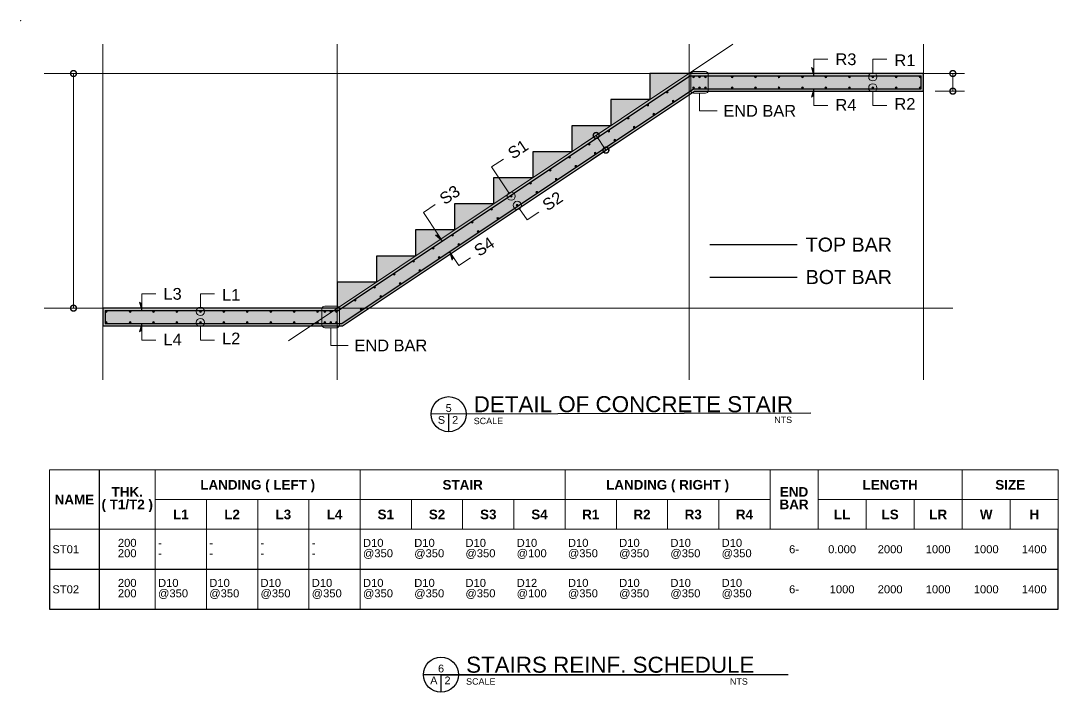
# Model space of a CAD drawing. Header units: inches. Extents: x -1 to 315328, y 6829 to 107833.
# Drawn here: x 171312 to 203712, y 64500 to 85458 of the extents above; entities that cross this region are included whole.
import ezdxf
from ezdxf.enums import TextEntityAlignment as Align
from ezdxf.lldxf.tags import DXFTag

# ---------------------------------------------------------------- set-up
doc = ezdxf.new("R2010")
doc.units = ezdxf.units.IN
doc.header["$MEASUREMENT"] = 0
for name, color, linetype in [('Bar.Bottom', 2, 'HIDDEN'), ('Bar.Top', 2, 'Continuous'), ('Hatch', 252, 'Continuous'), ('TEXTS', 2, 'Continuous')]:
    doc.layers.add(name, color=color, linetype=linetype)
for name, color, linetype, lineweight in [('Center', 1, 'DASHDOTDOT0', 0), ('Legend', 7, 'Continuous', 0), ('Stair', 3, 'Continuous', 0), ('Table(Etc)', 8, 'Continuous', 0), ('Table(Main)', 2, 'Continuous', 0), ('Table(Sub)', 7, 'Continuous', 0), ('TableText(Body)', 7, 'Continuous', 0), ('TableText(Head)', 6, 'Continuous', 0), ('TableText(RowHead)', 9, 'Continuous', 0), ('Text', 9, 'Continuous', 0)]:
    doc.layers.add(name, color=color, linetype=linetype, lineweight=lineweight)
doc.styles.add('Arial', font='arial.ttf', dxfattribs={"height": 250})
doc.styles.add('Cell Body', font='arial.ttf')
doc.styles.add('Cell Head', font='arial.ttf')
doc.styles.add('DimText', font='arial.ttf')
doc.styles.get("Standard").update_dxf_attribs({"font": 'arial.ttf'})
doc.styles.add('Table Head', font='arialbd.ttf')
tags = doc.linetypes.add('DASHDOTDOT0', pattern=[1, 0.3, -0.23, 0, -0.24, 0, -0.23]).pattern_tags.tags
tags[14:15] = [DXFTag(74, 4), DXFTag(75, 0), DXFTag(340, '0'), DXFTag(46, 0.0), DXFTag(50, 0.0), DXFTag(44, 0.0), DXFTag(45, 0.0)]
tags[12:13] = [DXFTag(74, 4), DXFTag(75, 0), DXFTag(340, '0'), DXFTag(46, 0.0), DXFTag(50, 0.0), DXFTag(44, 0.0), DXFTag(45, 0.0)]
tags[10:11] = [DXFTag(74, 4), DXFTag(75, 0), DXFTag(340, '0'), DXFTag(46, 0.0), DXFTag(50, 0.0), DXFTag(44, 0.0), DXFTag(45, 0.0)]
tags[8:9] = [DXFTag(74, 4), DXFTag(75, 0), DXFTag(340, '0'), DXFTag(46, 0.0), DXFTag(50, 0.0), DXFTag(44, 0.0), DXFTag(45, 0.0)]
tags[6:7] = [DXFTag(74, 4), DXFTag(75, 0), DXFTag(340, '0'), DXFTag(46, 0.0), DXFTag(50, 0.0), DXFTag(44, 0.0), DXFTag(45, 0.0)]
tags[4:5] = [DXFTag(74, 4), DXFTag(75, 0), DXFTag(340, '0'), DXFTag(46, 0.0), DXFTag(50, 0.0), DXFTag(44, 0.0), DXFTag(45, 0.0)]
tags = doc.linetypes.add('HIDDEN', pattern=[0.375, 0.25, -0.125]).pattern_tags.tags
tags[6:7] = [DXFTag(74, 4), DXFTag(75, 0), DXFTag(340, '0'), DXFTag(46, 0.0), DXFTag(50, 0.0), DXFTag(44, 0.0), DXFTag(45, 0.0)]
tags[4:5] = [DXFTag(74, 4), DXFTag(75, 0), DXFTag(340, '0'), DXFTag(46, 0.0), DXFTag(50, 0.0), DXFTag(44, 0.0), DXFTag(45, 0.0)]
doc.dimstyles.new('Dim', dxfattribs={"dimscale": 60, "dimtxt": 1, "dimasz": 1, "dimexe": 0.5, "dimexo": 1, "dimgap": 0.25, "dimtad": 1, "dimtoh": 1, "dimdec": 0, "dimdsep": 46, "dimtxsty": 'DimText', "dimblk": 'DOTSMALL', "dimcen": 0.09, "dimclrt": 7, "dimadec": 0, "dimazin": 0, "dimtfac": 1, "dimtdec": 4, "dimtofl": 0, "dimtmove": 2, "dimatfit": 3, "dimfxl": 1, "dimtolj": 1, "dimtzin": 0, "dimarcsym": 0})

# ---------------------------------------------------------------- blocks, each defined once
blk = doc.blocks.new('ANONYM_U24')
blk.add_lwpolyline([(0, 35), (0, 300), (120, 300)])
blk.add_circle((0, 0), 35)
at = {"style": 'Arial'}
blk.add_attdef('NOTE', text='', height=300, dxfattribs=at).set_placement((184.9, 300), align=Align.MIDDLE_LEFT)
blk = doc.blocks.new('ANONYM_U30')
blk.add_hatch(color=256).paths.add_polyline_path([(0, 0), (0, -60), (-20.8, -72)])
for points in [[(0, 0), (0, -60), (-20.8, -72)], [(0, 0), (0, -60), (-20.8, -72), (-20.8, -72)]]:
    blk.add_lwpolyline(points, close=True)
blk.add_lwpolyline([(0, -60), (0, -142), (120, -142)])
at = {"style": 'Arial'}
blk.add_attdef('NOTE', text='', height=300, dxfattribs=at).set_placement((184.9, -134.7), align=Align.MIDDLE_LEFT)
blk = doc.blocks.new('ANONYM_U21')
h = blk.add_hatch(color=252)
edge = h.paths.add_edge_path()
edge.add_arc((0, 8), 8, 0, 360)
blk.add_circle((0, 8), 8)
blk = doc.blocks.new('ANONYM_U31')
blk.add_hatch(color=256).paths.add_polyline_path([(0, 0), (0, -60), (-20.8, -72)])
for points in [[(0, 0), (0, -60), (-20.8, -72)], [(0, 0), (0, -60), (-20.8, -72), (-20.8, -72)]]:
    blk.add_lwpolyline(points, close=True)
blk.add_lwpolyline([(0, -60), (0, -142), (120, -142)])
at = {"style": 'Arial'}
blk.add_attdef('NOTE', text='', height=300, dxfattribs=at).set_placement((184.9, -134.7), align=Align.MIDDLE_LEFT)
blk = doc.blocks.new('ANONYM_U36')
blk.add_lwpolyline([(0, -35), (0, -150), (120, -150)])
blk.add_circle((0, 0), 35)
at = {"style": 'Arial'}
blk.add_attdef('NOTE', text='', height=300, dxfattribs=at).set_placement((184.9, -142.7), align=Align.MIDDLE_LEFT)
blk = doc.blocks.new('ANONYM_U29')
blk.add_hatch(color=256).paths.add_polyline_path([(0, 0), (0, 60), (-20.8, 72)])
blk.add_lwpolyline([(0, 60), (0, 142), (120, 142)])
for points in [[(0, 0), (0, 60), (-20.8, 72)], [(0, 0), (0, 60), (-20.8, 72), (-20.8, 72)]]:
    blk.add_lwpolyline(points, close=True)
at = {"style": 'Arial'}
blk.add_attdef('NOTE', text='', height=300, dxfattribs=at).set_placement((184.9, 142), align=Align.MIDDLE_LEFT)
blk = doc.blocks.new('ANONYM_U26')
blk.add_hatch(color=256).paths.add_polyline_path([(0, 0), (0, 60), (-20.8, 72)])
blk.add_lwpolyline([(0, 60), (0, 142), (120, 142)])
for points in [[(0, 0), (0, 60), (-20.8, 72)], [(0, 0), (0, 60), (-20.8, 72), (-20.8, 72)]]:
    blk.add_lwpolyline(points, close=True)
at = {"style": 'Arial'}
blk.add_attdef('NOTE', text='', height=300, dxfattribs=at).set_placement((184.9, 142), align=Align.MIDDLE_LEFT)
blk = doc.blocks.new('ANONYM_U22')
h = blk.add_hatch(color=252)
edge = h.paths.add_edge_path()
edge.add_arc((0, -8), 8, 0, 360)
blk.add_circle((0, -8), 8)
blk = doc.blocks.new('ANONYM_U20')
for p, q in [((-50, 92.5), (50, 92.5)), ((-75, -67.5), (-75, 67.5)), ((75, -67.5), (75, 67.5)), ((-50, -92.5), (50, -92.5))]:
    blk.add_line(p, q)
blk.add_lwpolyline([(0, -92.5), (0, -242.5), (150, -242.5)])
for centre, start, end in [((-50, 67.5), 90, 180), ((50, 67.5), 0, 90), ((-50, -67.5), 180, 270), ((50, -67.5), 270, 0)]:
    blk.add_arc(centre, 25, start, end)
at = {"style": 'Arial'}
blk.add_attdef('NOTE', text='', height=300, dxfattribs=at).set_placement((203, -229.1), align=Align.MIDDLE_LEFT)
blk = doc.blocks.new('ANONYM_U37')
blk.add_lwpolyline([(0, 35), (0, 150), (120, 150)])
blk.add_circle((0, 0), 35)
at = {"style": 'Arial'}
blk.add_attdef('NOTE', text='', height=300, dxfattribs=at).set_placement((184.9, 150), align=Align.MIDDLE_LEFT)
blk = doc.blocks.new('ANONYM_U23')
h = blk.add_hatch(color=252)
edge = h.paths.add_edge_path()
edge.add_arc((8, 8), 8, 0, 360)
blk.add_circle((8, 8), 8)
blk = doc.blocks.new('ANONYM_U16')
h = blk.add_hatch(color=252)
edge = h.paths.add_edge_path()
edge.add_arc((8, -8), 8, 0, 360)
blk.add_circle((8, -8), 8)
blk = doc.blocks.new('ANONYM_U17')
h = blk.add_hatch(color=252)
edge = h.paths.add_edge_path()
edge.add_arc((-8, 8), 8, 0, 360)
blk.add_circle((-8, 8), 8)
blk = doc.blocks.new('ANONYM_U18')
h = blk.add_hatch(color=252)
edge = h.paths.add_edge_path()
edge.add_arc((-8, -8), 8, 0, 360)
blk.add_circle((-8, -8), 8)
blk = doc.blocks.new('ANONYM_U28')
blk.add_hatch(color=256).paths.add_polyline_path([(0, 0), (0, 60), (-20.8, 72)])
blk.add_lwpolyline([(0, 60), (0, 292), (120, 292)])
for points in [[(0, 0), (0, 60), (-20.8, 72)], [(0, 0), (0, 60), (-20.8, 72), (-20.8, 72)]]:
    blk.add_lwpolyline(points, close=True)
at = {"style": 'Arial'}
blk.add_attdef('NOTE', text='', height=300, dxfattribs=at).set_placement((184.9, 292), align=Align.MIDDLE_LEFT)
blk = doc.blocks.new('ANONYM_U27')
blk.add_hatch(color=256).paths.add_polyline_path([(0, 0), (0, -60), (-20.8, -72)])
for points in [[(0, 0), (0, -60), (-20.8, -72)], [(0, 0), (0, -60), (-20.8, -72), (-20.8, -72)]]:
    blk.add_lwpolyline(points, close=True)
blk.add_lwpolyline([(0, -60), (0, -142), (120, -142)])
at = {"style": 'Arial'}
blk.add_attdef('NOTE', text='', height=300, dxfattribs=at).set_placement((184.9, -134.7), align=Align.MIDDLE_LEFT)
blk = doc.blocks.new('_DotSmall')
at = {"color": 0, "linetype": 'ByBlock', "const_width": 0.5}
blk.add_lwpolyline([(-0.0625, 0, 1), (0.0625, 0, 1)], format="xyb", close=True, dxfattribs=at)
blk = doc.blocks.new('*D432')
at = {"layer": 'Defpoints', "color": 0, "transparency": 16777216}
for p in [(64303.4, 71499.9), (64553.4, 71499.9), (64303.4, 71349.9)]:
    blk.add_point(p, dxfattribs=at)
at = {"layer": 'Text', "color": 0, "lineweight": -2, "transparency": 16777216}
for p, q in [((64403.4, 71499.9), (64653.4, 71499.9)), ((64553.4, 71349.9), (64553.4, 71499.9)), ((64403.4, 71349.9), (64653.4, 71349.9))]:
    blk.add_line(p, q, dxfattribs=at)
at = {"layer": 'Text', "color": 0, "lineweight": -2, "transparency": 16777216, "xscale": 100, "yscale": 100, "zscale": 100}
for p, rotation in [((64553.4, 71499.9), 90), ((64553.4, 71349.9), 270)]:
    blk.add_blockref('_DotSmall', p, dxfattribs=dict(at, rotation=rotation))
at = {"layer": 'Text', "color": 0, "transparency": 16777216, "insert": (64478.2, 71224.6), "char_height": 1, "width": 134.943, "attachment_point": 5}
blk.add_mtext('\\A1;T1', dxfattribs=at)
blk = doc.blocks.new('*D433')
at = {"layer": 'Defpoints', "color": 0, "transparency": 16777216}
for p in [(61511.4, 70971.9), (61303.4, 70833.2), (61386.6, 70708.4)]:
    blk.add_point(p, dxfattribs=at)
at = {"layer": 'Text', "color": 0, "lineweight": -2, "transparency": 16777216}
for p, q in [((61386.6, 70888.7), (61594.6, 71027.4)), ((61469.8, 70763.9), (61677.8, 70902.6)), ((61594.6, 70847.1), (61511.4, 70971.9))]:
    blk.add_line(p, q, dxfattribs=at)
at = {"layer": 'Text', "color": 0, "lineweight": -2, "transparency": 16777216, "xscale": 100, "yscale": 100, "zscale": 100}
for p, rotation in [((61511.4, 70971.9), 123.6900675259798), ((61594.6, 70847.1), 303.6900675259798)]:
    blk.add_blockref('_DotSmall', p, dxfattribs=dict(at, rotation=rotation))
at = {"layer": 'Text', "color": 0, "transparency": 16777216, "insert": (61729.4, 70782), "char_height": 1, "width": 152.783, "attachment_point": 5}
blk.add_mtext('\\A1;T2', dxfattribs=at)
blk = doc.blocks.new('*D434')
at = {"layer": 'Defpoints', "color": 0, "transparency": 16777216}
for p in [(57303.4, 71499.9), (57053.4, 69499.9), (57303.4, 69499.9)]:
    blk.add_point(p, dxfattribs=at)
at = {"layer": 'Text', "color": 0, "lineweight": -2, "transparency": 16777216}
for p, q in [((57203.4, 71499.9), (56953.4, 71499.9)), ((57053.4, 71499.9), (57053.4, 69499.9)), ((57203.4, 69499.9), (56953.4, 69499.9))]:
    blk.add_line(p, q, dxfattribs=at)
at = {"layer": 'Text', "color": 0, "lineweight": -2, "transparency": 16777216, "xscale": 100, "yscale": 100, "zscale": 100}
for p, rotation in [((57053.4, 71499.9), 90), ((57053.4, 69499.9), 270)]:
    blk.add_blockref('_DotSmall', p, dxfattribs=dict(at, rotation=rotation))
at = {"layer": 'Text', "color": 0, "transparency": 16777216, "insert": (57027.9, 70499.9), "char_height": 1, "width": 77.197, "attachment_point": 5, "rotation": 90}
blk.add_mtext('\\A1;H', dxfattribs=at)
blk = doc.blocks.new('RC Stair(L)', base_point=(56603.4, 71949.9))
at = {"layer": 'Hatch'}
h = blk.add_hatch(dxfattribs=at)
h.set_pattern_fill('AR-CONC', color=256, scale=20, style=0, pattern_type=2)
h.set_pattern_definition([(50, (0, 0), (143.45204, -12.55043), [15, -165]), (355, (0, 0), (-27.75027, 150.43843), [12, -132]), (100.4514, (11.95, -1.05), (115.70188, 137.8879), [12.74804, -140.22842]), (46.1842, (0, 40), (213.4482, -33.1038), [22.5, -247.5]), (96.6356, (17.79, 37.24), (186.93254, 194.82357), [19.12206, -210.3426]), (351.1842, (0, 40), (186.9324, 194.8237), [18, -198]), (21, (20, 30), (119.38141, -80.52378), [15, -165]), (326, (20, 30), (48.66307, 145.03), [12, -132]), (71.4514, (29.95, 23.29), (168.04453, 64.5061), [12.74804, -140.22842]), (37.5, (0, 0), (2.43197, 66.57877), [0, -130.4, 0, -134, 0, -132.5]), (7.5, (0, 0), (52.61391, 78.88234), [0, -76.4, 0, -127.4, 0, -50.5]), (327.5, (-44.6, 0), (106.764487, -4.510974), [0, -50, 0, -156, 0, -207]), (317.5, (-64.6, 0), (116.63723, 20.021), [0, -65, 0, -103.6, 0, -147])])
h.paths.add_polyline_path([(57303.4, 69349.9), (59348.8, 69349.9), (62348.8, 71349.9), (64303.4, 71349.9), (64303.4, 71499.9), (61970, 71499.9), (61970, 71277.7), (61636.7, 71277.7), (61636.7, 71055.5), (61303.4, 71055.5), (61303.4, 70833.2), (60970, 70833.2), (60970, 70611), (60636.7, 70611), (60636.7, 70388.8), (60303.4, 70388.8), (60303.4, 70166.6), (59970, 70166.6), (59970, 69944.3), (59636.7, 69944.3), (59636.7, 69722.1), (59303.4, 69722.1), (59303.4, 69499.9), (57303.4, 69499.9)])
blk.add_point((56603.4, 71949.9))
at = {"layer": 'Bar.Bottom'}
blk.add_line((62480.6, 69765.4), (63224.7, 69765.4), dxfattribs=at)
at = {"layer": 'Bar.Top'}
for p, q in [((59309.4, 69479.9), (62309.4, 71479.9)), ((62309.4, 71479.9), (64283.4, 71479.9)), ((64283.4, 71369.9), (64283.4, 71479.9)), ((59342.7, 69369.9), (62342.7, 71369.9)), ((62342.7, 71369.9), (64283.4, 71369.9)), ((62480.6, 70041.4), (63224.7, 70041.4)), ((57323.4, 69479.9), (59309.4, 69479.9)), ((57323.4, 69479.9), (57323.4, 69369.9)), ((57323.4, 69369.9), (59342.7, 69369.9))]:
    blk.add_line(p, q, dxfattribs=at)
at = {"layer": 'Center'}
for p, q in [((57303.4, 68889), (57303.4, 71749.9)), ((58887.3, 69222.6), (62678.4, 71749.9)), ((59303.4, 68889), (59303.4, 71749.9)), ((62303.4, 68889), (62303.4, 71749.9)), ((64303.4, 68889), (64303.4, 71749.9)), ((56803.4, 71499.9), (64553.4, 71499.9)), ((56803.4, 69499.9), (64553.4, 69499.9))]:
    blk.add_line(p, q, dxfattribs=at)
at = {"layer": 'Hatch'}
blk.add_lwpolyline([(57303.4, 69349.9), (59348.8, 69349.9), (62348.8, 71349.9), (64303.4, 71349.9), (64303.4, 71499.9), (61970, 71499.9), (61970, 71277.7), (61636.7, 71277.7), (61636.7, 71055.5), (61303.4, 71055.5), (61303.4, 70833.2), (60970, 70833.2), (60970, 70611), (60636.7, 70611), (60636.7, 70388.8), (60303.4, 70388.8), (60303.4, 70166.6), (59970, 70166.6), (59970, 69944.3), (59636.7, 69944.3), (59636.7, 69722.1), (59303.4, 69722.1), (59303.4, 69499.9), (57303.4, 69499.9)], close=True, dxfattribs=at)
at = {"layer": 'Stair'}
for p, q in [((62303.4, 71499.9), (64303.4, 71499.9)), ((64303.4, 71349.9), (64303.4, 71499.9)), ((59348.8, 69349.9), (62348.8, 71349.9)), ((62348.8, 71349.9), (64303.4, 71349.9)), ((57303.4, 69499.9), (59303.4, 69499.9)), ((57303.4, 69499.9), (57303.4, 69349.9)), ((57303.4, 69349.9), (59348.8, 69349.9))]:
    blk.add_line(p, q, dxfattribs=at)
blk.add_lwpolyline([(59303.4, 69499.9), (59303.4, 69722.1), (59636.7, 69722.1), (59636.7, 69944.3), (59970, 69944.3), (59970, 70166.6), (60303.4, 70166.6), (60303.4, 70388.8), (60636.7, 70388.8), (60636.7, 70611), (60970, 70611), (60970, 70833.2), (61303.4, 70833.2), (61303.4, 71055.5), (61636.7, 71055.5), (61636.7, 71277.7), (61970, 71277.7), (61970, 71499.9), (62303.4, 71499.9)], dxfattribs=at)
at = {"layer": 'Text'}
ref = blk.add_blockref('ANONYM_U26', (63367.8, 71479.9), dxfattribs=at)
ref.add_attrib('NOTE', 'R3', dxfattribs={"layer": '0', "height": 100, "style": 'Arial'}).set_placement((63552.7, 71621.9), align=Align.MIDDLE_LEFT)
ref = blk.add_blockref('ANONYM_U37', (63870.8, 71471.9), dxfattribs=at)
ref.add_attrib('NOTE', 'R1', dxfattribs={"layer": '0', "height": 100, "style": 'Arial'}).set_placement((64055.7, 71612.9), align=Align.MIDDLE_LEFT)
ref = blk.add_blockref('ANONYM_U20', (62392.7, 71424.9), dxfattribs=at)
ref.add_attrib('NOTE', 'END BAR', dxfattribs={"layer": '0', "height": 100, "style": 'Arial'}).set_placement((62595.8, 71182.2), align=Align.MIDDLE_LEFT)
for name, p in [('ANONYM_U22', (62342.7, 71479.9)), ('ANONYM_U22', (62392.7, 71479.9)), ('ANONYM_U22', (62442.7, 71479.9)), ('ANONYM_U22', (62670.9, 71479.9)), ('ANONYM_U22', (62870.9, 71479.9)), ('ANONYM_U22', (63070.9, 71479.9)), ('ANONYM_U22', (63270.9, 71479.9)), ('ANONYM_U22', (63470.9, 71479.9)), ('ANONYM_U22', (63670.9, 71479.9)), ('ANONYM_U22', (63870.9, 71479.9)), ('ANONYM_U22', (64070.9, 71479.9)), ('ANONYM_U18', (64283.4, 71479.9)), ('ANONYM_U21', (62342.7, 71369.9)), ('ANONYM_U21', (62392.7, 71369.9)), ('ANONYM_U21', (62442.7, 71369.9)), ('ANONYM_U21', (62670.9, 71369.9)), ('ANONYM_U21', (62870.9, 71369.9)), ('ANONYM_U21', (63070.9, 71369.9)), ('ANONYM_U21', (63270.9, 71369.9)), ('ANONYM_U21', (63470.9, 71369.9)), ('ANONYM_U21', (63670.9, 71369.9)), ('ANONYM_U21', (63870.9, 71369.9)), ('ANONYM_U21', (64070.9, 71369.9)), ('ANONYM_U17', (64283.4, 71369.9)), ('ANONYM_U16', (57323.4, 69479.9)), ('ANONYM_U22', (57535.9, 69479.9)), ('ANONYM_U22', (57735.9, 69479.9)), ('ANONYM_U22', (57935.9, 69479.9)), ('ANONYM_U22', (58135.9, 69479.9)), ('ANONYM_U22', (58335.9, 69479.9)), ('ANONYM_U22', (58535.9, 69479.9)), ('ANONYM_U22', (58735.9, 69479.9)), ('ANONYM_U22', (58935.9, 69479.9)), ('ANONYM_U22', (59135.9, 69479.9)), ('ANONYM_U22', (59196.9, 69479.9)), ('ANONYM_U22', (59246.9, 69479.9)), ('ANONYM_U22', (59296.9, 69479.9)), ('ANONYM_U23', (57323.4, 69369.9)), ('ANONYM_U21', (57535.9, 69369.9)), ('ANONYM_U21', (57735.9, 69369.9)), ('ANONYM_U21', (57935.9, 69369.9)), ('ANONYM_U21', (58135.9, 69369.9)), ('ANONYM_U21', (58335.9, 69369.9)), ('ANONYM_U21', (58535.9, 69369.9)), ('ANONYM_U21', (58735.9, 69369.9)), ('ANONYM_U21', (58935.9, 69369.9)), ('ANONYM_U21', (59135.9, 69369.9)), ('ANONYM_U21', (59196.9, 69369.9)), ('ANONYM_U21', (59246.9, 69369.9)), ('ANONYM_U21', (59296.9, 69369.9))]:
    blk.add_blockref(name, p, dxfattribs=at)
at = {"layer": 'Text', "rotation": 33.69006752597953}
for name, p in [('ANONYM_U22', (62113, 71348.9)), ('ANONYM_U22', (61946.6, 71238)), ('ANONYM_U21', (62174, 71257.4)), ('ANONYM_U21', (62007.6, 71146.5)), ('ANONYM_U22', (61780.2, 71127.1)), ('ANONYM_U22', (61613.8, 71016.1)), ('ANONYM_U21', (61841.2, 71035.5)), ('ANONYM_U22', (61447.4, 70905.2)), ('ANONYM_U21', (61674.8, 70924.6)), ('ANONYM_U22', (61280.9, 70794.2)), ('ANONYM_U21', (61508.4, 70813.7)), ('ANONYM_U21', (61342, 70702.7)), ('ANONYM_U22', (61114.5, 70683.3)), ('ANONYM_U22', (60948.1, 70572.4)), ('ANONYM_U21', (61175.6, 70591.8)), ('ANONYM_U22', (60781.7, 70461.4)), ('ANONYM_U21', (61009.1, 70480.8)), ('ANONYM_U22', (60615.3, 70350.5)), ('ANONYM_U21', (60842.7, 70369.9)), ('ANONYM_U21', (60676.3, 70259)), ('ANONYM_U22', (60448.9, 70239.5)), ('ANONYM_U22', (60282.5, 70128.6)), ('ANONYM_U21', (60509.9, 70148)), ('ANONYM_U22', (60116.1, 70017.7)), ('ANONYM_U21', (60343.5, 70037.1)), ('ANONYM_U22', (59949.7, 69906.7)), ('ANONYM_U21', (60177.1, 69926.1)), ('ANONYM_U21', (60010.7, 69815.2)), ('ANONYM_U22', (59783.3, 69795.8)), ('ANONYM_U22', (59616.8, 69684.8)), ('ANONYM_U21', (59844.3, 69704.3)), ('ANONYM_U22', (59450.4, 69573.9)), ('ANONYM_U21', (59677.9, 69593.3)), ('ANONYM_U21', (59511.4, 69482.4))]:
    blk.add_blockref(name, p, dxfattribs=at)
at = {"layer": 'Text'}
ref = blk.add_blockref('ANONYM_U31', (63367.8, 71369.9), dxfattribs=at)
ref.add_attrib('NOTE', 'R4', dxfattribs={"layer": '0', "height": 100, "style": 'Arial'}).set_placement((63552.7, 71232.4), align=Align.MIDDLE_LEFT)
ref = blk.add_blockref('ANONYM_U36', (63870.8, 71377.9), dxfattribs=at)
ref.add_attrib('NOTE', 'R2', dxfattribs={"layer": '0', "height": 100, "style": 'Arial'}).set_placement((64055.7, 71241.3), align=Align.MIDDLE_LEFT)
ref = blk.add_blockref('ANONYM_U24', (60786.2, 70454.8), dxfattribs=dict(at, rotation=33.69006752597973))
ref.add_attrib('NOTE', 'S1', dxfattribs={"layer": '0', "height": 100, "rotation": 33.69007, "style": 'Arial'}).set_placement((60773.6, 70806.9), align=Align.MIDDLE_LEFT)
ref = blk.add_blockref('ANONYM_U28', (60199.3, 70073.1), dxfattribs=dict(at, rotation=33.69006752597979))
ref.add_attrib('NOTE', 'S3', dxfattribs={"layer": '0', "height": 100, "rotation": 33.69007, "style": 'Arial'}).set_placement((60191.1, 70418.7), align=Align.MIDDLE_LEFT)
ref = blk.add_blockref('ANONYM_U36', (60838.3, 70376.6), dxfattribs=dict(at, rotation=33.69006752597973))
ref.add_attrib('NOTE', 'S2', dxfattribs={"layer": '0', "height": 100, "rotation": 33.69007, "style": 'Arial'}).set_placement((61067.9, 70365.5), align=Align.MIDDLE_LEFT)
ref = blk.add_blockref('ANONYM_U27', (60260.3, 69981.6), dxfattribs=dict(at, rotation=33.69006752597979))
ref.add_attrib('NOTE', 'S4', dxfattribs={"layer": '0', "height": 100, "rotation": 33.69007, "style": 'Arial'}).set_placement((60485.4, 69977.2), align=Align.MIDDLE_LEFT)
ref = blk.add_blockref('ANONYM_U29', (57635.9, 69479.9), dxfattribs=at)
ref.add_attrib('NOTE', 'L3', dxfattribs={"layer": '0', "height": 100, "style": 'Arial'}).set_placement((57820.8, 69621.9), align=Align.MIDDLE_LEFT)
ref = blk.add_blockref('ANONYM_U37', (58135.9, 69471.9), dxfattribs=at)
ref.add_attrib('NOTE', 'L1', dxfattribs={"layer": '0', "height": 100, "style": 'Arial'}).set_placement((58320.8, 69612.9), align=Align.MIDDLE_LEFT)
ref = blk.add_blockref('ANONYM_U20', (59246.9, 69424.9), dxfattribs=at)
ref.add_attrib('NOTE', 'END BAR', dxfattribs={"layer": '0', "height": 100, "style": 'Arial'}).set_placement((59450, 69182.2), align=Align.MIDDLE_LEFT)
ref = blk.add_blockref('ANONYM_U36', (58135.9, 69377.9), dxfattribs=at)
ref.add_attrib('NOTE', 'L2', dxfattribs={"layer": '0', "height": 100, "style": 'Arial'}).set_placement((58320.8, 69241.3), align=Align.MIDDLE_LEFT)
ref = blk.add_blockref('ANONYM_U30', (57635.9, 69369.9), dxfattribs=at)
ref.add_attrib('NOTE', 'L4', dxfattribs={"layer": '0', "height": 100, "style": 'Arial'}).set_placement((57820.8, 69232.4), align=Align.MIDDLE_LEFT)
for s, p in [('TOP BAR', (63298.8, 70041.4)), ('BOT BAR', (63298.8, 69765.4))]:
    blk.add_text(s, height=120, dxfattribs=at).set_placement(p, align=Align.MIDDLE_LEFT)
dim = blk.add_linear_dim(base=(57053.4, 69499.9), p1=(57303.4, 71499.9), p2=(57303.4, 69499.9), angle=270, text='H', dimstyle='Dim', override={"dimscale": 100, "dimtxt": 1, "dimasz": 1, "dimexe": 1, "dimexo": 1, "dimgap": 0.25, "dimtad": 1, "dimtih": 0, "dimdec": 0, "dimlfac": 1, "dimzin": 8, "dimlunit": 2, "dimpost": '', "dimtxsty": 'Standard', "dimblk": 'DotSmall', "dimse1": 0, "dimse2": 0, "dimsd2": 0, "dimclrd": 0, "dimclre": 0, "dimclrt": 0, "dimaunit": 0, "dimadec": 0, "dimazin": 0, "dimtol": 0, "dimtp": 0, "dimtm": 0, "dimtmove": 2}, dxfattribs=at)
dim.commit()
dim.dimension.update_dxf_attribs({"geometry": '*D434', "text_midpoint": (57027.9, 70499.9)})
for base, p1, p2, angle, text, picture, middle in [((64553.4, 71499.9), (64303.4, 71349.9), (64303.4, 71499.9), 90, 'T1', '*D432', (64478.2, 71224.6)), ((61511.4, 70971.9), (61386.6, 70708.4), (61303.4, 70833.2), 123.69007, 'T2', '*D433', (61729.4, 70782))]:
    dim = blk.add_linear_dim(base=base, p1=p1, p2=p2, angle=angle, text=text, dimstyle='Dim', override={"dimscale": 100, "dimtxt": 1, "dimasz": 1, "dimexe": 1, "dimexo": 1, "dimgap": 0.25, "dimtad": 1, "dimtih": 0, "dimdec": 0, "dimlfac": 1, "dimzin": 8, "dimlunit": 2, "dimpost": '', "dimtxsty": 'Standard', "dimblk": 'DotSmall', "dimse1": 0, "dimse2": 0, "dimsd2": 0, "dimclrd": 0, "dimclre": 0, "dimclrt": 0, "dimaunit": 0, "dimadec": 0, "dimazin": 0, "dimtol": 0, "dimtp": 0, "dimtm": 0, "dimtmove": 2}, dxfattribs=at)
    dim.commit()
    dim.dimension.update_dxf_attribs({"geometry": picture, "text_midpoint": middle, "dimtype": 128})

msp = doc.modelspace()

# ---------------------------------------------------------------- linework, layer by layer
for p, q in [((173762.09408, 71437.98634), (173762.09408, 67087.98381)), ((172212.09318, 68337.98454), (203712.11153, 68337.98454))]:
    msp.add_line(p, q)
at = {"linetype": 'ByBlock'}
for p, q in [((172212.09318, 69587.98527), (172212.09318, 67087.98381)), ((203712.11153, 67087.98381), (203712.11153, 69587.98527)), ((172212.09318, 67087.98381), (203712.11153, 67087.98381))]:
    msp.add_line(p, q, dxfattribs=at)
at = {"layer": 'Table(Etc)'}
for p, q in [((175512.0951, 70512.9858), (194712.10629, 70512.9858)), ((177112.09603, 70512.9858), (177112.09603, 67087.98381)), ((178712.09697, 70512.9858), (178712.09697, 67087.98381)), ((180312.0979, 70512.9858), (180312.0979, 67087.98381)), ((183512.09976, 70512.9858), (183512.09976, 69587.98527)), ((185112.1007, 70512.9858), (185112.1007, 69587.98527)), ((186712.10163, 70512.9858), (186712.10163, 69587.98527)), ((189912.10349, 70512.9858), (189912.10349, 69587.98527)), ((191512.10442, 70512.9858), (191512.10442, 69587.98527)), ((193112.10536, 70512.9858), (193112.10536, 69587.98527)), ((196212.10716, 70512.9858), (203712.11153, 70512.9858)), ((197712.10804, 70512.9858), (197712.10804, 69587.98527)), ((199212.10891, 70512.9858), (199212.10891, 69587.98527)), ((202212.11066, 70512.9858), (202212.11066, 69587.98527)), ((172212.09318, 67087.98381), (203712.11153, 67087.98381))]:
    msp.add_line(p, q, dxfattribs=at)
at = {"layer": 'Table(Main)'}
msp.add_lwpolyline([(172212.09318, 69587.98527), (172212.09318, 71437.98634), (203712.11153, 71437.98634), (203712.11153, 69587.98527), (172212.09318, 69587.98527)], dxfattribs=at)
at = {"layer": 'Table(Sub)'}
for p, q in [((175512.0951, 71437.98634), (175512.0951, 67087.98381)), ((181912.09883, 71437.98634), (181912.09883, 67087.98381)), ((188312.10256, 71437.98634), (188312.10256, 69587.98527)), ((194712.10629, 71437.98634), (194712.10629, 69587.98527)), ((196212.10716, 71437.98634), (196212.10716, 69587.98527)), ((200712.10979, 71437.98634), (200712.10979, 69587.98527))]:
    msp.add_line(p, q, dxfattribs=at)
at = {"layer": 'TEXTS'}
for p, q in [((195987.96507, 73208.47762), (184125.53668, 73178.68517)), ((184672.45128, 73178.68517), (184672.45128, 72631.77057)), ((184672.45128, 73178.68517), (184672.45128, 72631.77057)), ((184672.45128, 73178.68517), (184672.45128, 72631.77057)), ((195273.94668, 65047.0995), (183887.09788, 65047.0995)), ((184434.01248, 65047.0995), (191283.67992, 65047.0995)), ((184434.01248, 65047.0995), (184434.01248, 64500.18491)), ((184434.01248, 65047.0995), (184434.01248, 64500.18491)), ((184434.01248, 65047.0995), (184434.01248, 64500.18491))]:
    msp.add_line(p, q, dxfattribs=at)
for centre in [(184672.45128, 73178.68517), (184672.45128, 73178.68517), (184672.45128, 73178.68517), (184434.01248, 65047.0995), (184434.01248, 65047.0995), (184434.01248, 65047.0995)]:
    msp.add_circle(centre, 546.9146, dxfattribs=at)

# ---------------------------------------------------------------- block references
at = {"layer": 'Legend', "xscale": 3.661303035807786, "yscale": 3.661303035807786, "zscale": 4.73644757806882}
msp.add_blockref('RC Stair(L)', (171311.81424, 85458.2443), dxfattribs=at)

# ---------------------------------------------------------------- texts
for s, p in [('5', (184582.09368, 73249.77473)), ('S', (184337.43529, 72879.43654)), ('2', (184784.22312, 72879.43654)), ('6', (184343.65488, 65118.18906)), ('A', (184098.99649, 64747.85088)), ('2', (184545.78432, 64747.85088))]:
    msp.add_text(s, height=242.20035).set_placement(p)
at = {"layer": 'TableText(Body)', "style": 'Cell Body'}
for s, height, p in [('-', 250.00015, (175599.59515, 68962.9849)), ('-', 250.00015, (177199.59608, 68962.9849)), ('-', 250.00015, (178799.59702, 68962.9849)), ('-', 250.00015, (180399.59795, 68962.9849)), ('D10', 250.000146, (181999.59888, 68962.9849)), ('D10', 250.000146, (183599.59981, 68962.9849)), ('D10', 250.000146, (185199.60075, 68962.9849)), ('D10', 250.000146, (186799.60168, 68962.9849)), ('D10', 250.000146, (188399.60261, 68962.9849)), ('D10', 250.000146, (189999.60354, 68962.9849)), ('D10', 250.000146, (191599.60448, 68962.9849)), ('D10', 250.000146, (193199.60541, 68962.9849)), ('D10', 250.000146, (175599.59515, 67712.98417)), ('D10', 250.000146, (177199.59608, 67712.98417)), ('D10', 250.000146, (178799.59702, 67712.98417)), ('D10', 250.000146, (180399.59795, 67712.98417)), ('D10', 250.000146, (181999.59888, 67712.98417)), ('D10', 250.000146, (183599.59981, 67712.98417)), ('D10', 250.000146, (185199.60075, 67712.98417)), ('D12', 250.000146, (186799.60168, 67712.98417)), ('D10', 250.000146, (188399.60261, 67712.98417)), ('D10', 250.000146, (189999.60354, 67712.98417)), ('D10', 250.000146, (191599.60448, 67712.98417)), ('D10', 250.000146, (193199.60541, 67712.98417))]:
    msp.add_text(s, height=height, dxfattribs=at).set_placement(p, align=Align.BOTTOM_LEFT)
for s, p in [('6-', (195462.10673, 68962.9849)), ('0.000', (196962.1076, 68962.9849)), ('2000', (198462.10847, 68962.9849)), ('1000', (199962.10935, 68962.9849)), ('1000', (201462.11022, 68962.9849)), ('1400', (202962.1111, 68962.9849)), ('6-', (195462.10673, 67712.98417)), ('1000', (196962.1076, 67712.98417)), ('2000', (198462.10847, 67712.98417)), ('1000', (199962.10935, 67712.98417)), ('1000', (201462.11022, 67712.98417)), ('1400', (202962.1111, 67712.98417))]:
    msp.add_text(s, height=250.000146, dxfattribs=at).set_placement(p, align=Align.MIDDLE_CENTER)
for s, height, p in [('-', 250.00015, (175599.59515, 68962.9849)), ('-', 250.00015, (177199.59608, 68962.9849)), ('-', 250.00015, (178799.59702, 68962.9849)), ('-', 250.00015, (180399.59795, 68962.9849)), ('@350', 250.000146, (181999.59888, 68962.9849)), ('@350', 250.000146, (183599.59981, 68962.9849)), ('@350', 250.000146, (185199.60075, 68962.9849)), ('@100', 250.000146, (186799.60168, 68962.9849)), ('@350', 250.000146, (188399.60261, 68962.9849)), ('@350', 250.000146, (189999.60354, 68962.9849)), ('@350', 250.000146, (191599.60448, 68962.9849)), ('@350', 250.000146, (193199.60541, 68962.9849)), ('@350', 250.000146, (175599.59515, 67712.98417)), ('@350', 250.000146, (177199.59608, 67712.98417)), ('@350', 250.000146, (178799.59702, 67712.98417)), ('@350', 250.000146, (180399.59795, 67712.98417)), ('@350', 250.000146, (181999.59888, 67712.98417)), ('@350', 250.000146, (183599.59981, 67712.98417)), ('@350', 250.000146, (185199.60075, 67712.98417)), ('@100', 250.000146, (186799.60168, 67712.98417)), ('@350', 250.000146, (188399.60261, 67712.98417)), ('@350', 250.000146, (189999.60354, 67712.98417)), ('@350', 250.000146, (191599.60448, 67712.98417)), ('@350', 250.000146, (193199.60541, 67712.98417))]:
    msp.add_text(s, height=height, dxfattribs=at).set_placement(p, align=Align.TOP_LEFT)
at = {"layer": 'TableText(Head)', "style": 'Table Head'}
for s, height, p in [('LANDING ( LEFT )', 300.0001748, (178712.09697, 70975.48607)), ('STAIR', 300.000175, (185112.1007, 70975.48607)), ('LANDING ( RIGHT )', 300.0001748, (191512.10442, 70975.48607)), ('LENGTH', 300.000175, (198462.10847, 70975.48607)), ('SIZE', 300.000175, (202212.11066, 70975.48607)), ('NAME', 300.000175, (172987.09363, 70512.9858)), ('L1', 300.000175, (176312.09557, 70050.48554)), ('L2', 300.000175, (177912.0965, 70050.48554)), ('L3', 300.000175, (179512.09743, 70050.48554)), ('L4', 300.000175, (181112.09836, 70050.48554)), ('S1', 300.000175, (182712.0993, 70050.48554)), ('S2', 300.000175, (184312.10023, 70050.48554)), ('S3', 300.000175, (185912.10116, 70050.48554)), ('S4', 300.000175, (187512.10209, 70050.48554)), ('R1', 300.000175, (189112.10303, 70050.48554)), ('R2', 300.000175, (190712.10396, 70050.48554)), ('R3', 300.000175, (192312.10489, 70050.48554)), ('R4', 300.000175, (193912.10582, 70050.48554)), ('LL', 300.000175, (196962.1076, 70050.48554)), ('LS', 300.000175, (198462.10847, 70050.48554)), ('LR', 300.000175, (199962.10935, 70050.48554)), ('W', 300.00017, (201462.11022, 70050.48554)), ('H', 300.00017, (202962.1111, 70050.48554))]:
    msp.add_text(s, height=height, dxfattribs=at).set_placement(p, align=Align.MIDDLE_CENTER)
for s, p in [('THK.', (174637.09459, 70512.9858)), ('END', (195462.10673, 70512.9858))]:
    msp.add_text(s, height=300.000175, dxfattribs=at).set_placement(p, align=Align.BOTTOM_CENTER)
for s, p in [('( T1/T2 )', (174637.09459, 70512.9858)), ('BAR', (195462.10673, 70512.9858))]:
    msp.add_text(s, height=300.000175, dxfattribs=at).set_placement(p, align=Align.TOP_CENTER)
at = {"layer": 'TableText(RowHead)', "style": 'Cell Head'}
for s, p in [('ST01', (172299.59323, 68962.9849)), ('ST02', (172299.59323, 67712.98417))]:
    msp.add_text(s, height=250.000146, dxfattribs=at).set_placement(p, align=Align.MIDDLE_LEFT)
for p in [(174637.09459, 68962.9849), (174637.09459, 67712.98417)]:
    msp.add_text('200', height=250.000146, dxfattribs=at).set_placement(p, align=Align.BOTTOM_CENTER)
for p in [(174637.09459, 68962.9849), (174637.09459, 67712.98417)]:
    msp.add_text('200', height=250.000146, dxfattribs=at).set_placement(p, align=Align.TOP_CENTER)
at = {"layer": 'TEXTS'}
for s, height, p in [('DETAIL OF CONCRETE STAIR', 499.9996013, (185458.68282, 73240.85218)), ('SCALE', 200, (185458.0553, 72867.87448)), ('NTS', 200, (194842.24546, 72903.23029)), ('STAIRS REINF. SCHEDULE', 499.9996013, (185220.24402, 65109.26651)), ('SCALE', 200, (185219.6165, 64736.28881)), ('NTS', 200, (193458.53369, 64736.28881))]:
    msp.add_text(s, height=height, dxfattribs=at).set_placement(p)

doc.saveas('drawing.dxf')
